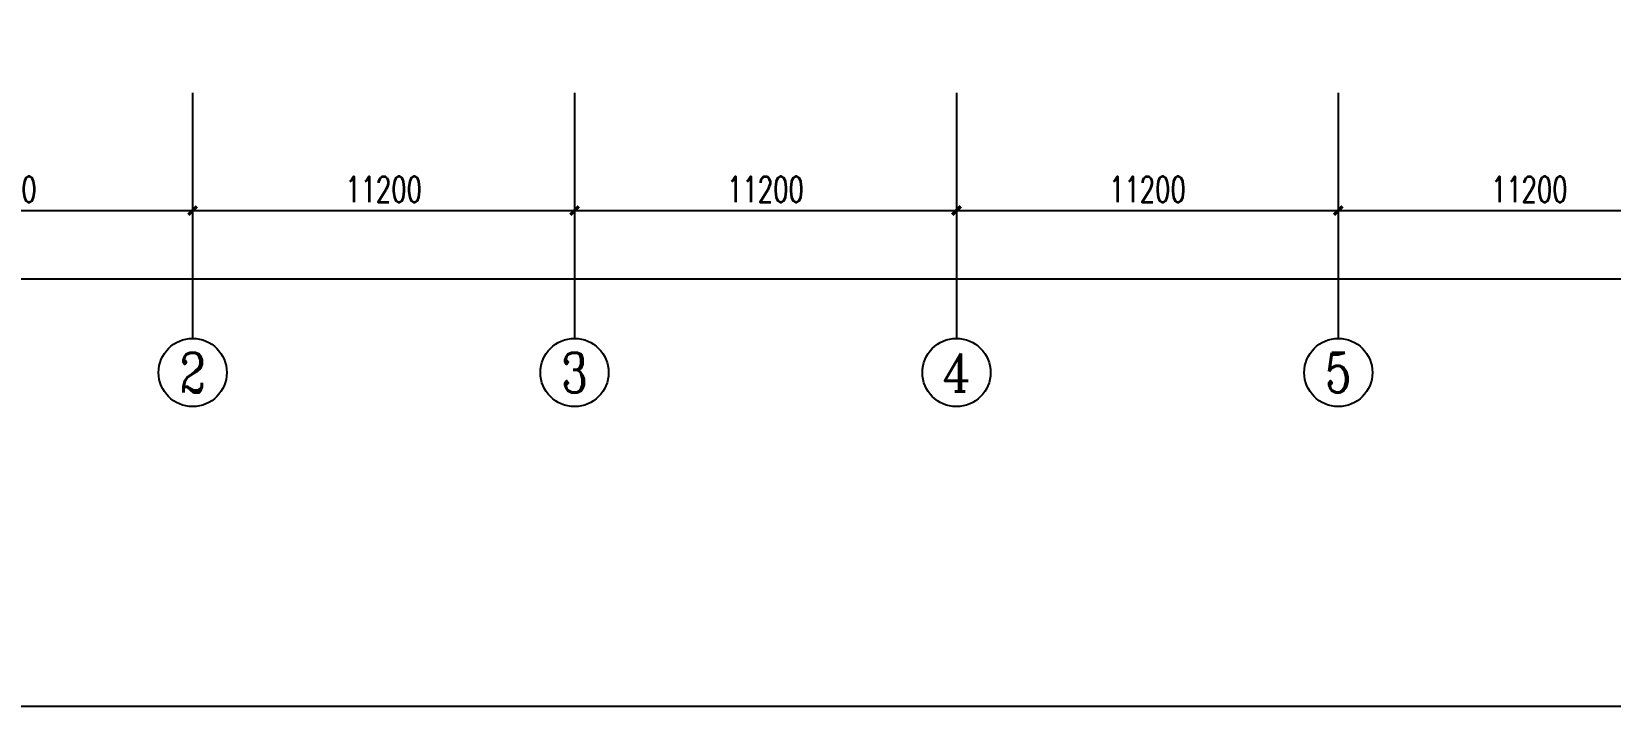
# Model space of a CAD drawing. Extents: x 758840 to 1108724, y -102573 to 143521.
# Drawn here: x 795809 to 842113, y 9712 to 29499 of the extents above; entities that cross this region are included whole.
import ezdxf
from ezdxf.enums import TextEntityAlignment as Align

# ---------------------------------------------------------------- set-up
doc = ezdxf.new("R2010")
doc.units = 0
doc.header["$LTSCALE"] = 1000
doc.header["$MEASUREMENT"] = 0
doc.layers.add('AXIS', color=3, linetype='Continuous')
doc.layers.add('AXIS_TEXT', color=7, linetype='Continuous')
doc.styles.add('_TCH_AXIS', font='COMPLEX', dxfattribs={"bigfont": 'GBCBIG'})
doc.styles.add('_TCH_DIM_T3', font='SIMPLEX', dxfattribs={"width": 0.705882, "bigfont": 'GBCBIG'})
doc.styles.add('COMPLEX', font='COMPLEX')
doc.dimstyles.new('_TCH_ARCH&&250', dxfattribs={"dimtxt": 743.75, "dimasz": 250, "dimexe": 625, "dimexo": 750, "dimgap": 250, "dimtad": 1, "dimdec": 0, "dimzin": 0, "dimdsep": 46, "dimtxsty": '_TCH_DIM_T3', "dimblk": 'ARCHTICK', "dimcen": 0.09, "dimclrt": 7, "dimazin": 2, "dimtfac": 1, "dimtdec": 0, "dimtix": 1, "dimtmove": 2, "dimatfit": 3, "dimfxl": 1, "dimtolj": 1, "dimtzin": 0, "dimarcsym": 0})

# ---------------------------------------------------------------- blocks, each defined once
blk = doc.blocks.new('_ArchTick')
at = {"color": 0, "linetype": 'ByBlock', "const_width": 0.4}
blk.add_lwpolyline([(-0.5, -0.5), (0.5, 0.5)], dxfattribs=at)
blk = doc.blocks.new('*D23')
at = {"layer": 'AXIS', "color": 0, "lineweight": -2, "transparency": 16777216}
for p, q in [((789133, 26950), (789133, 23627)), ((800533, 26950), (800533, 23627)), ((789133, 24252), (800533, 24252))]:
    blk.add_line(p, q, dxfattribs=at)
at = {"layer": 'Defpoints', "color": 0, "transparency": 16777216}
for p in [(789133, 27700), (800533, 27700), (800533, 24252)]:
    blk.add_point(p, dxfattribs=at)
at = {"layer": 'AXIS', "color": 0, "lineweight": -2, "transparency": 16777216, "xscale": 250, "yscale": 250, "zscale": 250, "rotation": 180}
blk.add_blockref('_ArchTick', (789133, 24252), dxfattribs=at)
at = {"layer": 'AXIS', "color": 0, "lineweight": -2, "transparency": 16777216, "xscale": 250, "yscale": 250, "zscale": 250}
blk.add_blockref('_ArchTick', (800533, 24252), dxfattribs=at)
at = {"layer": 'AXIS', "color": 7, "transparency": 16777216, "insert": (794833, 24874), "char_height": 743.8, "attachment_point": 5, "style": '_TCH_DIM_T3'}
blk.add_mtext('\\A1;11400', dxfattribs=at)
blk = doc.blocks.new('*D24')
at = {"layer": 'AXIS', "color": 0, "lineweight": -2, "transparency": 16777216}
for p, q in [((800533, 26950), (800533, 23627)), ((811733, 26950), (811733, 23627)), ((800533, 24252), (811733, 24252))]:
    blk.add_line(p, q, dxfattribs=at)
at = {"layer": 'Defpoints', "color": 0, "transparency": 16777216}
for p in [(800533, 27700), (811733, 27700), (811733, 24252)]:
    blk.add_point(p, dxfattribs=at)
at = {"layer": 'AXIS', "color": 0, "lineweight": -2, "transparency": 16777216, "xscale": 250, "yscale": 250, "zscale": 250, "rotation": 180}
blk.add_blockref('_ArchTick', (800533, 24252), dxfattribs=at)
at = {"layer": 'AXIS', "color": 0, "lineweight": -2, "transparency": 16777216, "xscale": 250, "yscale": 250, "zscale": 250}
blk.add_blockref('_ArchTick', (811733, 24252), dxfattribs=at)
at = {"layer": 'AXIS', "color": 7, "transparency": 16777216, "insert": (806133, 24874), "char_height": 743.8, "attachment_point": 5, "style": '_TCH_DIM_T3'}
blk.add_mtext('\\A1;11200', dxfattribs=at)
blk = doc.blocks.new('*D25')
at = {"layer": 'AXIS', "color": 0, "lineweight": -2, "transparency": 16777216}
for p, q in [((811733, 26950), (811733, 23627)), ((822933, 26950), (822933, 23627)), ((811733, 24252), (822933, 24252))]:
    blk.add_line(p, q, dxfattribs=at)
at = {"layer": 'Defpoints', "color": 0, "transparency": 16777216}
for p in [(811733, 27700), (822933, 27700), (822933, 24252)]:
    blk.add_point(p, dxfattribs=at)
at = {"layer": 'AXIS', "color": 0, "lineweight": -2, "transparency": 16777216, "xscale": 250, "yscale": 250, "zscale": 250, "rotation": 180}
blk.add_blockref('_ArchTick', (811733, 24252), dxfattribs=at)
at = {"layer": 'AXIS', "color": 0, "lineweight": -2, "transparency": 16777216, "xscale": 250, "yscale": 250, "zscale": 250}
blk.add_blockref('_ArchTick', (822933, 24252), dxfattribs=at)
at = {"layer": 'AXIS', "color": 7, "transparency": 16777216, "insert": (817333, 24874), "char_height": 743.8, "attachment_point": 5, "style": '_TCH_DIM_T3'}
blk.add_mtext('\\A1;11200', dxfattribs=at)
blk = doc.blocks.new('*D26')
at = {"layer": 'AXIS', "color": 0, "lineweight": -2, "transparency": 16777216}
for p, q in [((822933, 26950), (822933, 23627)), ((834133, 26950), (834133, 23627)), ((822933, 24252), (834133, 24252))]:
    blk.add_line(p, q, dxfattribs=at)
at = {"layer": 'Defpoints', "color": 0, "transparency": 16777216}
for p in [(822933, 27700), (834133, 27700), (834133, 24252)]:
    blk.add_point(p, dxfattribs=at)
at = {"layer": 'AXIS', "color": 0, "lineweight": -2, "transparency": 16777216, "xscale": 250, "yscale": 250, "zscale": 250, "rotation": 180}
blk.add_blockref('_ArchTick', (822933, 24252), dxfattribs=at)
at = {"layer": 'AXIS', "color": 0, "lineweight": -2, "transparency": 16777216, "xscale": 250, "yscale": 250, "zscale": 250}
blk.add_blockref('_ArchTick', (834133, 24252), dxfattribs=at)
at = {"layer": 'AXIS', "color": 7, "transparency": 16777216, "insert": (828533, 24874), "char_height": 743.8, "attachment_point": 5, "style": '_TCH_DIM_T3'}
blk.add_mtext('\\A1;11200', dxfattribs=at)
blk = doc.blocks.new('*D27')
at = {"layer": 'AXIS', "color": 0, "lineweight": -2, "transparency": 16777216}
for p, q in [((834133, 26950), (834133, 23627)), ((845333, 26950), (845333, 23627)), ((834133, 24252), (845333, 24252))]:
    blk.add_line(p, q, dxfattribs=at)
at = {"layer": 'Defpoints', "color": 0, "transparency": 16777216}
for p in [(834133, 27700), (845333, 27700), (845333, 24252)]:
    blk.add_point(p, dxfattribs=at)
at = {"layer": 'AXIS', "color": 0, "lineweight": -2, "transparency": 16777216, "xscale": 250, "yscale": 250, "zscale": 250, "rotation": 180}
blk.add_blockref('_ArchTick', (834133, 24252), dxfattribs=at)
at = {"layer": 'AXIS', "color": 0, "lineweight": -2, "transparency": 16777216, "xscale": 250, "yscale": 250, "zscale": 250}
blk.add_blockref('_ArchTick', (845333, 24252), dxfattribs=at)
at = {"layer": 'AXIS', "color": 7, "transparency": 16777216, "insert": (839733, 24874), "char_height": 743.8, "attachment_point": 5, "style": '_TCH_DIM_T3'}
blk.add_mtext('\\A1;11200', dxfattribs=at)
blk = doc.blocks.new('*D21')
at = {"layer": 'AXIS', "color": 0, "lineweight": -2, "transparency": 16777216}
for p, q in [((788833, 26950), (788833, 21627)), ((912533, 26950), (912533, 21627)), ((788833, 22252), (912533, 22252))]:
    blk.add_line(p, q, dxfattribs=at)
at = {"layer": 'Defpoints', "color": 0, "transparency": 16777216}
for p in [(788833, 27700), (912533, 27700), (912533, 22252)]:
    blk.add_point(p, dxfattribs=at)
at = {"layer": 'AXIS', "color": 0, "lineweight": -2, "transparency": 16777216, "xscale": 250, "yscale": 250, "zscale": 250, "rotation": 180}
blk.add_blockref('_ArchTick', (788833, 22252), dxfattribs=at)
at = {"layer": 'AXIS', "color": 0, "lineweight": -2, "transparency": 16777216, "xscale": 250, "yscale": 250, "zscale": 250}
blk.add_blockref('_ArchTick', (912533, 22252), dxfattribs=at)
at = {"layer": 'AXIS', "color": 7, "transparency": 16777216, "insert": (850683, 22874), "char_height": 743.8, "attachment_point": 5, "style": '_TCH_DIM_T3'}
blk.add_mtext('\\A1;123700', dxfattribs=at)
blk = doc.blocks.new('_AXISO')
blk.add_circle((0, 0), 0.5)
at = {"layer": 'AXIS_TEXT', "style": 'COMPLEX', "width": 1.041667}
blk.add_attdef('A', text='', height=0.56, dxfattribs=at).set_placement((-0.25, -0.28), (0.25, -0.28), align=Align.FIT)

msp = doc.modelspace()

# ---------------------------------------------------------------- linework, layer by layer
at = {"ltscale": 5}
msp.add_lwpolyline([(758839.58, 143520.74), (933781.96, 143520.74), (933781.96, 9712.17), (758839.58, 9712.17)], close=True, dxfattribs=at)
at = {"layer": 'AXIS'}
for p, q in [((800533.02, 27699.74), (800533.02, 20501.97)), ((811733.02, 27699.74), (811733.02, 20501.97)), ((822933.02, 27699.74), (822933.02, 20501.97)), ((834133.02, 27699.74), (834133.02, 20501.97))]:
    msp.add_line(p, q, dxfattribs=at)

# ---------------------------------------------------------------- block references
ref = msp.add_blockref('_AXISO', (800533.02, 19501.97), dxfattribs=dict(at, xscale=2000, yscale=2000, zscale=2000))
ref.add_attrib('A', '2', dxfattribs={"layer": 'AXIS_TEXT', "ltscale": 5, "height": 1164.87, "style": '_TCH_AXIS'}).set_placement((800144.73, 18919.53), (800921.31, 18919.53), align=Align.FIT)
ref = msp.add_blockref('_AXISO', (811733.02, 19501.97), dxfattribs=dict(at, xscale=2000, yscale=2000, zscale=2000))
ref.add_attrib('A', '3', dxfattribs={"layer": 'AXIS_TEXT', "ltscale": 5, "height": 1164.87, "style": '_TCH_AXIS'}).set_placement((811344.73, 18919.53), (812121.31, 18919.53), align=Align.FIT)
ref = msp.add_blockref('_AXISO', (822933.02, 19501.97), dxfattribs=dict(at, xscale=2000, yscale=2000, zscale=2000))
ref.add_attrib('A', '4', dxfattribs={"layer": 'AXIS_TEXT', "ltscale": 5, "height": 1113.6, "style": '_TCH_AXIS'}).set_placement((822508.79, 18945.17), (823357.25, 18945.17), align=Align.FIT)
ref = msp.add_blockref('_AXISO', (834133.02, 19501.97), dxfattribs=dict(at, xscale=2000, yscale=2000, zscale=2000))
ref.add_attrib('A', '5', dxfattribs={"layer": 'AXIS_TEXT', "ltscale": 5, "height": 1164.87, "style": '_TCH_AXIS'}).set_placement((833744.73, 18919.53), (834521.31, 18919.53), align=Align.FIT)

# ---------------------------------------------------------------- dimensions: what is measured, and where the dimension line sits
for p1, p2, distance, picture, middle in [((788833.02, 27699.74), (912533.02, 27699.74), -5447.77, '*D21', (850683.02, 22873.84)), ((789133.02, 27699.74), (800533.02, 27699.74), -3447.77, '*D23', (794833.02, 24873.84)), ((800533.02, 27699.74), (811733.02, 27699.74), -3447.77, '*D24', (806133.02, 24873.84)), ((811733.02, 27699.74), (822933.02, 27699.74), -3447.77, '*D25', (817333.02, 24873.84)), ((822933.02, 27699.74), (834133.02, 27699.74), -3447.77, '*D26', (828533.02, 24873.84)), ((834133.02, 27699.74), (845333.02, 27699.74), -3447.77, '*D27', (839733.02, 24873.84))]:
    dim = msp.add_aligned_dim(p1=p1, p2=p2, distance=distance, dimstyle='_TCH_ARCH&&250', dxfattribs=at)
    dim.commit()
    dim.dimension.update_dxf_attribs({"geometry": picture, "text_midpoint": middle})

doc.saveas('drawing.dxf')
